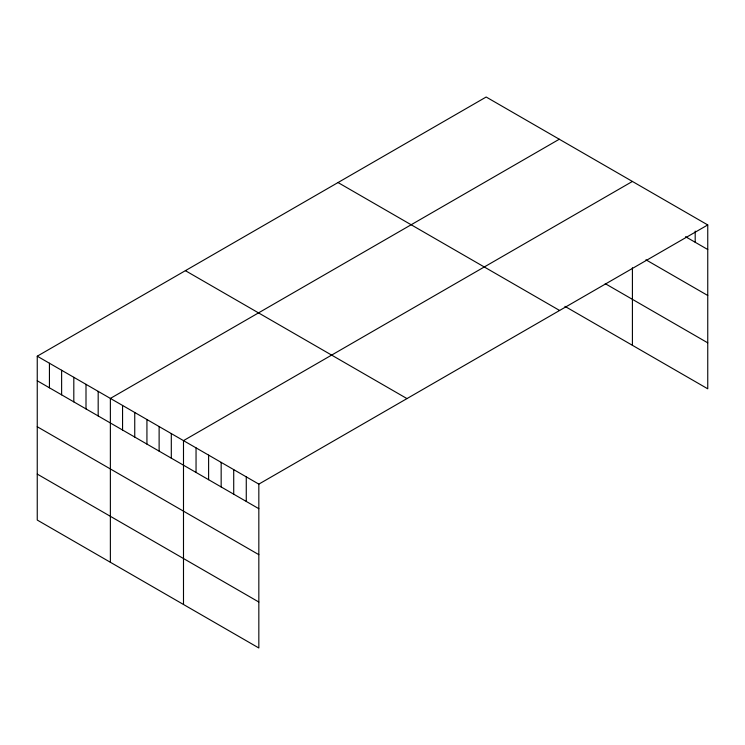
<?xml version="1.0" encoding="UTF-8"?>
<svg xmlns="http://www.w3.org/2000/svg" width="745" height="745" viewBox="0 0 745 745"><rect width="100%" height="100%" fill="white"/><g stroke="black" fill="none" stroke-linecap="round" stroke-linejoin="round"><path stroke-width="1.12" d="M37.25 356.194L258.832 484.12L258.832 647.982L37.25 520.057L37.25 356.194L486.168 97.018L707.75 224.943L707.75 388.806L564.915 306.344M559.29 139.231L110.372 398.417L110.372 562.27M632.412 181.445L183.493 440.63L183.493 604.493M258.832 484.12L707.75 224.943M685.54 236.696L707.75 249.519M645.934 259.791L707.75 295.486M605.229 283.649L707.75 342.84M338.025 182.544L559.607 310.469M185.393 270.668L406.975 398.594M37.25 380.769L258.832 508.695M37.25 426.736L258.832 554.662M37.25 474.09L258.832 602.025M695.197 231.099L695.197 242.265M632.412 267.772L632.412 345.308M246.269 476.875L246.269 501.45M233.716 469.629L233.716 494.205M221.163 462.375L221.163 486.951M208.609 455.13L208.609 479.706M196.047 447.875L196.047 472.451M171.303 433.59L171.303 458.166M159.123 426.559L159.123 451.135M146.933 419.519L146.933 444.094M134.743 412.488L134.743 437.064M122.562 405.448L122.562 430.023M98.182 391.376L98.182 415.952M86.001 384.336L86.001 408.912M73.811 377.305L73.811 401.881M61.621 370.265L61.621 394.841M49.44 363.234L49.44 387.81"/></g></svg>
